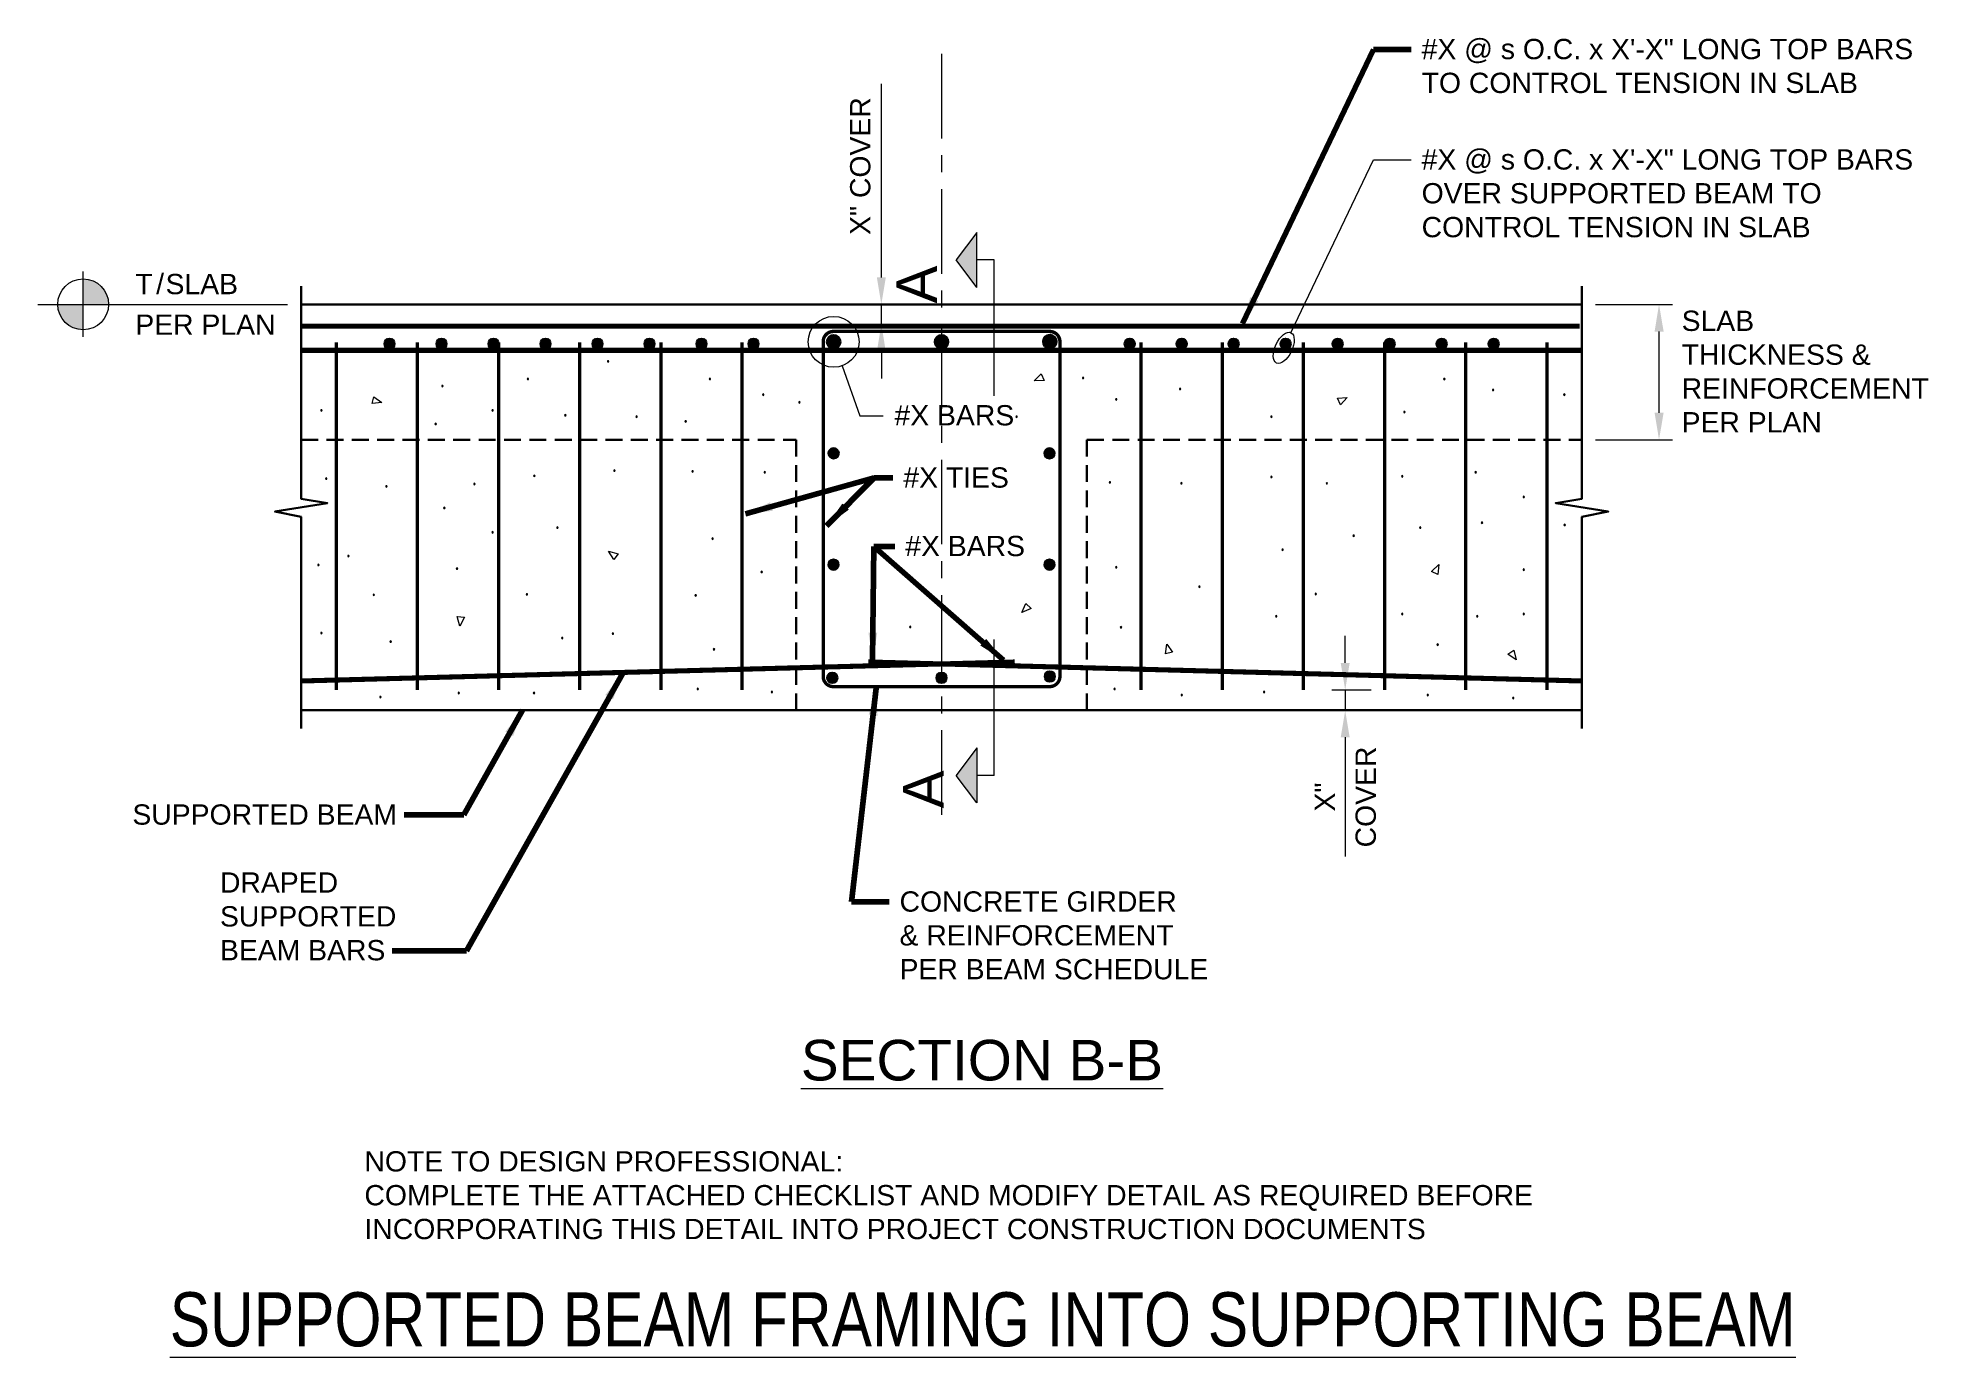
# Model space of a CAD drawing. Header units: inches. Extents: x -1128 to -989, y 1001 to 1098.
import ezdxf

# ---------------------------------------------------------------- set-up
doc = ezdxf.new("R2010")
doc.units = ezdxf.units.IN
doc.header["$LTSCALE"] = 5
doc.header["$MEASUREMENT"] = 0
doc.linetypes.add('CENTER', pattern=[2, 1.25, -0.25, 0.25, -0.25])
doc.linetypes.add('HIDDEN', pattern=[0.375, 0.25, -0.125])
for name, color, linetype, lineweight in [('S-ANNO-DIMS', 1, 'Continuous', 20), ('S-ANNO-TEXT', 7, 'Continuous', 20), ('S-DELT-PATT', 7, 'Continuous', 15), ('S-DETL', 3, 'Continuous', 30), ('S-GRID', 9, 'CENTER', 20)]:
    doc.layers.add(name, color=color, linetype=linetype, lineweight=lineweight)
doc.styles.add('Romans', font='arial.ttf')
doc.dimstyles.get("Standard").update_dxf_attribs({"dimtxt": 0.18, "dimasz": 0.18, "dimexe": 0.18, "dimexo": 0.0625, "dimgap": 0.09, "dimtad": 0, "dimtih": 1, "dimtoh": 1, "dimdec": 4, "dimzin": 0, "dimdsep": 46, "dimtxsty": 'Standard', "dimcen": 0.09, "dimadec": 0, "dimazin": 0, "dimtfac": 1, "dimtdec": 4, "dimtofl": 0, "dimtmove": 0, "dimatfit": 3, "dimfxl": 1, "dimtolj": 1, "dimtzin": 0, "dimarcsym": 0})

# ---------------------------------------------------------------- blocks, each defined once
blk = doc.blocks.new('*D0')
at = {"layer": 'Defpoints', "color": 0, "transparency": 16777216}
for p in [(-1014.3, 1078.54), (-1008.6, 1078.54), (-1014.3, 1068.54)]:
    blk.add_point(p, dxfattribs=at)
at = {"layer": 'S-ANNO-DIMS', "transparency": 16777216}
for p, q in [((-1013.3, 1078.54), (-1007.6, 1078.54)), ((-1008.6, 1070.54), (-1008.6, 1076.54)), ((-1013.3, 1068.54), (-1007.6, 1068.54))]:
    blk.add_line(p, q, dxfattribs=at)
for points in [[(-1008.93, 1076.54), (-1008.26, 1076.54), (-1008.6, 1078.54)], [(-1008.93, 1070.54), (-1008.26, 1070.54), (-1008.6, 1068.54)]]:
    blk.add_solid(points, dxfattribs=at)
blk = doc.blocks.new('*D1')
at = {"layer": 'Defpoints', "color": 0, "transparency": 16777216}
for p in [(-1063.18, 1078.54), (-1066.09, 1077.07), (-1064.71, 1077.07)]:
    blk.add_point(p, dxfattribs=at)
at = {"layer": 'S-ANNO-DIMS', "transparency": 16777216}
for p, q in [((-1066.09, 1080.54), (-1066.09, 1094.84)), ((-1064.18, 1078.54), (-1067.09, 1078.54)), ((-1066.09, 1077.07), (-1066.09, 1078.54)), ((-1065.71, 1077.07), (-1067.09, 1077.07)), ((-1066.09, 1075.07), (-1066.09, 1073.07))]:
    blk.add_line(p, q, dxfattribs=at)
for points in [[(-1066.42, 1080.54), (-1065.76, 1080.54), (-1066.09, 1078.54)], [(-1066.42, 1075.07), (-1065.76, 1075.07), (-1066.09, 1077.07)]]:
    blk.add_solid(points, dxfattribs=at)
at = {"layer": 'S-ANNO-DIMS', "transparency": 16777216, "insert": (-1067.64, 1088.77), "char_height": 1.5, "attachment_point": 5, "rotation": 90, "style": 'Romans'}
blk.add_mtext('\\A1;X" COVER', dxfattribs=at)
blk = doc.blocks.new('*D2')
at = {"layer": 'Defpoints', "color": 0, "transparency": 16777216}
for p in [(-1028.89, 1050.04), (-1031.8, 1048.54), (-1028.69, 1048.54)]:
    blk.add_point(p, dxfattribs=at)
at = {"layer": 'S-ANNO-DIMS', "transparency": 16777216}
for p, q in [((-1031.8, 1052.04), (-1031.8, 1054.04)), ((-1029.89, 1050.04), (-1032.8, 1050.04)), ((-1031.8, 1050.04), (-1031.8, 1048.54)), ((-1029.69, 1048.54), (-1032.8, 1048.54)), ((-1031.8, 1046.54), (-1031.8, 1040.12))]:
    blk.add_line(p, q, dxfattribs=at)
for points in [[(-1032.13, 1052.04), (-1031.47, 1052.04), (-1031.8, 1050.04)], [(-1032.13, 1046.54), (-1031.47, 1046.54), (-1031.8, 1048.54)]]:
    blk.add_solid(points, dxfattribs=at)
at = {"layer": 'S-ANNO-DIMS', "transparency": 16777216, "insert": (-1033.3, 1042.13), "char_height": 1.5, "attachment_point": 5, "rotation": 90, "style": 'Romans'}
blk.add_mtext('\\A1;X"', dxfattribs=at)

msp = doc.modelspace()

# ---------------------------------------------------------------- hatches: boundary and pattern name
at = {"layer": 'S-ANNO-TEXT'}
h = msp.add_hatch(color=256, dxfattribs=at)
h.dxf.hatch_style = 1
h.paths.add_polyline_path([(-1059.0325131, 1083.8583326), (-1060.5657469, 1081.8274636), (-1059.0325131, 1079.7965945)])
h = msp.add_hatch(color=256, dxfattribs=at)
h.dxf.hatch_style = 1
h.paths.add_polyline_path([(-1125.0937812, 1078.5483226), (-1123.2129056, 1078.5483226, 0.4142135624), (-1125.0937812, 1080.4291982)])
h = msp.add_hatch(color=256, dxfattribs=at)
h.dxf.hatch_style = 1
h.paths.add_polyline_path([(-1125.0937812, 1076.6674469), (-1125.0937812, 1078.5483226), (-1126.9746568, 1078.5483226, 0.4142135624)])
h = msp.add_hatch(color=256, dxfattribs=at)
h.dxf.hatch_style = 1
h.paths.add_polyline_path([(-1059.0325131, 1045.7655548), (-1060.5657469, 1043.7346857), (-1059.0325131, 1041.7038166)])
at = {"layer": 'S-DETL'}
h = msp.add_hatch(color=256, dxfattribs=at)
h.dxf.hatch_style = 1
h.paths.add_polyline_path([(-1070.1181699, 1075.7770134, 1), (-1069.1181699, 1075.7770134, 1)])
h = msp.add_hatch(color=256, dxfattribs=at)
h.dxf.hatch_style = 1
h.paths.add_polyline_path([(-1062.138594, 1075.7770134, 1), (-1061.138594, 1075.7770134, 1)])
h = msp.add_hatch(color=256, dxfattribs=at)
h.dxf.hatch_style = 1
h.paths.add_polyline_path([(-1054.138594, 1075.7947802, 1), (-1053.138594, 1075.7947802, 1)])
h = msp.add_hatch(color=256, dxfattribs=at)
h.dxf.hatch_style = 1
h.paths.add_polyline_path([(-1102.0726932, 1075.6280626, -1), (-1102.8226932, 1075.6280626, -1)])
h = msp.add_hatch(color=256, dxfattribs=at)
h.dxf.hatch_style = 1
h.paths.add_polyline_path([(-1098.22951, 1075.6280626, -1), (-1098.97951, 1075.6280626, -1)])
h = msp.add_hatch(color=256, dxfattribs=at)
h.dxf.hatch_style = 1
h.paths.add_polyline_path([(-1094.3863268, 1075.6280626, -1), (-1095.1363268, 1075.6280626, -1)])
h = msp.add_hatch(color=256, dxfattribs=at)
h.dxf.hatch_style = 1
h.paths.add_polyline_path([(-1090.5431436, 1075.6280626, -1), (-1091.2931436, 1075.6280626, -1)])
h = msp.add_hatch(color=256, dxfattribs=at)
h.dxf.hatch_style = 1
h.paths.add_polyline_path([(-1086.6999604, 1075.6280626, -1), (-1087.4499604, 1075.6280626, -1)])
h = msp.add_hatch(color=256, dxfattribs=at)
h.dxf.hatch_style = 1
h.paths.add_polyline_path([(-1082.8567772, 1075.6280626, -1), (-1083.6067772, 1075.6280626, -1)])
h = msp.add_hatch(color=256, dxfattribs=at)
h.dxf.hatch_style = 1
h.paths.add_polyline_path([(-1079.013594, 1075.6280626, -1), (-1079.763594, 1075.6280626, -1)])
h = msp.add_hatch(color=256, dxfattribs=at)
h.dxf.hatch_style = 1
h.paths.add_polyline_path([(-1075.1704108, 1075.6280626, -1), (-1075.9204108, 1075.6280626, -1)])
h = msp.add_hatch(color=256, dxfattribs=at)
h.dxf.hatch_style = 1
h.paths.add_polyline_path([(-1048.1067772, 1075.6280626, 1), (-1047.3567772, 1075.6280626, 1)])
h = msp.add_hatch(color=256, dxfattribs=at)
h.dxf.hatch_style = 1
h.paths.add_polyline_path([(-1044.263594, 1075.6280626, 1), (-1043.513594, 1075.6280626, 1)])
h = msp.add_hatch(color=256, dxfattribs=at)
h.dxf.hatch_style = 1
h.paths.add_polyline_path([(-1040.4204108, 1075.6280626, 1), (-1039.6704108, 1075.6280626, 1)])
h = msp.add_hatch(color=256, dxfattribs=at)
h.dxf.hatch_style = 1
h.paths.add_polyline_path([(-1036.5772275, 1075.6280626, 1), (-1035.8272275, 1075.6280626, 1)])
h = msp.add_hatch(color=256, dxfattribs=at)
h.dxf.hatch_style = 1
h.paths.add_polyline_path([(-1032.7340443, 1075.6280626, 1), (-1031.9840443, 1075.6280626, 1)])
h = msp.add_hatch(color=256, dxfattribs=at)
h.dxf.hatch_style = 1
h.paths.add_polyline_path([(-1028.8908611, 1075.6280626, 1), (-1028.1408611, 1075.6280626, 1)])
h = msp.add_hatch(color=256, dxfattribs=at)
h.dxf.hatch_style = 1
h.paths.add_polyline_path([(-1025.0476779, 1075.6280626, 1), (-1024.2976779, 1075.6280626, 1)])
h = msp.add_hatch(color=256, dxfattribs=at)
h.dxf.hatch_style = 1
h.paths.add_polyline_path([(-1021.2044947, 1075.6280626, 1), (-1020.4544947, 1075.6280626, 1)])
h = msp.add_hatch(color=256, dxfattribs=at)
h.dxf.hatch_style = 1
h.paths.add_polyline_path([(-1069.2443245, 1067.5403084, -1), (-1069.9943245, 1067.5403084, -1)])
h = msp.add_hatch(color=256, dxfattribs=at)
h.dxf.hatch_style = 1
h.paths.add_polyline_path([(-1054.0328634, 1067.5403084, 1), (-1053.2828634, 1067.5403084, 1)])
h = msp.add_hatch(color=256, dxfattribs=at)
h.dxf.hatch_style = 1
h.paths.add_polyline_path([(-1069.2454791, 1059.3036033, -1), (-1069.9954791, 1059.3036033, -1)])
h = msp.add_hatch(color=256, dxfattribs=at)
h.dxf.hatch_style = 1
h.paths.add_polyline_path([(-1054.0317088, 1059.3036033, 1), (-1053.2817088, 1059.3036033, 1)])
h = msp.add_hatch(color=256, dxfattribs=at)
h.dxf.hatch_style = 1
h.paths.add_polyline_path([(-1069.3385292, 1050.9463915, -1), (-1070.0885292, 1050.9463915, -1)])
h = msp.add_hatch(color=256, dxfattribs=at)
h.dxf.hatch_style = 1
h.paths.add_polyline_path([(-1061.263594, 1050.9451469, -1), (-1062.013594, 1050.9451469, -1)])
h = msp.add_hatch(color=256, dxfattribs=at)
h.dxf.hatch_style = 1
h.paths.add_polyline_path([(-1053.263594, 1051.0447802, -1), (-1054.013594, 1051.0447802, -1)])

# ---------------------------------------------------------------- linework, layer by layer
at = {"layer": 'S-ANNO-DIMS'}
msp.add_line((-1031.8004092, 1046.5447803), (-1031.8004092, 1037.723839), dxfattribs=at)
at = {"layer": 'S-ANNO-TEXT'}
for p, q in [((-1059.0325131, 1083.8583326), (-1060.5657469, 1081.8274636)), ((-1059.0325131, 1079.7965945), (-1059.0325131, 1083.8583326)), ((-1059.0325131, 1079.7965945), (-1060.5657469, 1081.8274636)), ((-1057.754626, 1081.8274636), (-1059.0325131, 1081.8274636)), ((-1057.754626, 1071.7983764), (-1057.754626, 1081.8274636)), ((-1125.0937812, 1076.1501111), (-1125.0937812, 1080.9677879)), ((-1128.4471717, 1078.5447802), (-1109.9818901, 1078.5447802)), ((-1126.9746568, 1078.5483226), (-1122.2251849, 1078.5483226)), ((-1057.754626, 1043.7346857), (-1057.754626, 1053.7637729)), ((-1059.0325131, 1045.7655548), (-1060.5657469, 1043.7346857)), ((-1059.0325131, 1045.7655548), (-1059.0325131, 1041.7038166)), ((-1059.0325131, 1041.7038166), (-1060.5657469, 1043.7346857)), ((-1057.754626, 1043.7346857), (-1059.0325131, 1043.7346857))]:
    msp.add_line(p, q, dxfattribs=at)
for points in [[(-1035.8085124, 1076.452027), (-1029.7000513, 1089.2357734), (-1026.9241461, 1089.2357734)], [(-1068.9915779, 1074.0026803), (-1067.6846622, 1070.3018616), (-1065.9444837, 1070.3018616)]]:
    msp.add_lwpolyline(points, dxfattribs=at)
for centre, radius in [((-1125.0937812, 1078.5483226), 1.8808756), ((-1069.6181699, 1075.7770134), 1.8817215)]:
    msp.add_circle(centre, radius, dxfattribs=at)
msp.add_ellipse((-1036.3436219, 1075.3321534), major_axis=(0.5351095, 1.1198736), ratio=0.5, dxfattribs=at)
at = {"layer": 'S-DELT-PATT', "flags": 128}
for points in [[(-1086.3413889, 1074.3315536, 1), (-1086.2377089, 1074.3315536, 1)], [(-1098.5835183, 1072.508669, 1), (-1098.4798383, 1072.508669, 1)], [(-1092.2694821, 1073.0345671, 1), (-1092.1658021, 1073.0345671, 1)], [(-1078.814572, 1073.0345671, 1), (-1078.710892, 1073.0345671, 1)], [(-1074.8723071, 1071.8751655, 1), (-1074.7686271, 1071.8751655, 1)], [(-1051.2282468, 1073.1096941, 1), (-1051.1245668, 1073.1096941, 1)], [(-1044.0597007, 1072.2953978, 1), (-1043.9560207, 1072.2953978, 1)], [(-1024.5224816, 1073.0270817, 1), (-1024.4188016, 1073.0270817, 1)], [(-1020.9208075, 1072.2260783, 1), (-1020.8171275, 1072.2260783, 1)], [(-1015.6543908, 1071.8751655, 1), (-1015.5507108, 1071.8751655, 1)], [(-1107.5284029, 1070.7055921, 1), (-1107.4247229, 1070.7055921, 1)], [(-1094.8846842, 1070.7054566, 1), (-1094.7810042, 1070.7054566, 1)], [(-1072.1998678, 1071.3066172, 1), (-1072.0961878, 1071.3066172, 1)], [(-1048.774293, 1071.5242527, 1), (-1048.670613, 1071.5242527, 1)], [(-1027.4745674, 1070.5884846, 1), (-1027.3708874, 1070.5884846, 1)], [(-1099.0901991, 1069.7116768, 1), (-1098.9865191, 1069.7116768, 1)], [(-1089.5012394, 1070.3545438, 1), (-1089.3975594, 1070.3545438, 1)], [(-1084.2329353, 1070.2451865, 1), (-1084.1292553, 1070.2451865, 1)], [(-1080.6049592, 1069.8942752, 1), (-1080.5012792, 1069.8942752, 1)], [(-1056.1472732, 1070.2375734, 1), (-1056.0435932, 1070.2375734, 1)], [(-1037.3052112, 1070.2375734, 1), (-1037.2015312, 1070.2375734, 1)], [(-1085.8732634, 1066.260562, 1), (-1085.7695834, 1066.260562, 1)], [(-1107.172989, 1065.6757084, 1), (-1107.069309, 1065.6757084, 1)], [(-1102.7239051, 1065.0870813, 1), (-1102.6202251, 1065.0870813, 1)], [(-1096.2233017, 1065.2710078, 1), (-1096.1196217, 1065.2710078, 1)], [(-1091.7933845, 1065.873306, 1), (-1091.6897045, 1065.873306, 1)], [(-1080.0924131, 1066.1979008, 1), (-1079.9887331, 1066.1979008, 1)], [(-1074.7552764, 1066.1435916, 1), (-1074.6515964, 1066.1435916, 1)], [(-1049.2500359, 1065.3846964, 1), (-1049.1463559, 1065.3846964, 1)], [(-1043.9569922, 1065.3305242, 1), (-1043.8533122, 1065.3305242, 1)], [(-1037.3052112, 1065.7926788, 1), (-1037.2015312, 1065.7926788, 1)], [(-1033.2091096, 1065.3247955, 1), (-1033.1054296, 1065.3247955, 1)], [(-1027.6367715, 1065.8378277, 1), (-1027.5330915, 1065.8378277, 1)], [(-1022.2081534, 1066.1435916, 1), (-1022.1044734, 1066.1435916, 1)], [(-1098.4469987, 1063.5064926, 1), (-1098.3433187, 1063.5064926, 1)], [(-1018.6549672, 1064.3172061, 1), (-1018.5512872, 1064.3172061, 1)], [(-1090.0863957, 1062.0496114, 1), (-1089.9827157, 1062.0496114, 1)], [(-1026.3042523, 1062.0496114, 1), (-1026.2005723, 1062.0496114, 1)], [(-1021.7400279, 1062.4005242, 1), (-1021.6363479, 1062.4005242, 1)], [(-1015.6288768, 1062.2475099, 1), (-1015.5251968, 1062.2475099, 1)], [(-1094.8846842, 1061.6986985, 1), (-1094.7810042, 1061.6986985, 1)], [(-1078.6173139, 1061.2308153, 1), (-1078.5136339, 1061.2308153, 1)], [(-1031.223674, 1061.4398404, 1), (-1031.119994, 1061.4398404, 1)], [(-1107.7539046, 1059.286106, 1), (-1107.6502246, 1059.286106, 1)], [(-1105.5345483, 1059.9441345, 1), (-1105.4308683, 1059.9441345, 1)], [(-1036.4859909, 1060.4120177, 1), (-1036.3823109, 1060.4120177, 1)], [(-1097.5096022, 1059.0150924, 1), (-1097.4059222, 1059.0150924, 1)], [(-1074.9893378, 1058.7744256, 1), (-1074.8856578, 1058.7744256, 1)], [(-1048.774293, 1059.1196113, 1), (-1048.670613, 1059.1196113, 1)], [(-1018.6549672, 1058.936545, 1), (-1018.5512872, 1058.936545, 1)], [(-1103.664876, 1057.0769327, 1), (-1103.561196, 1057.0769327, 1)], [(-1092.3438117, 1057.1054611, 1), (-1092.2401317, 1057.1054611, 1)], [(-1079.8669114, 1057.0322611, 1), (-1079.7632314, 1057.0322611, 1)], [(-1042.6239395, 1057.6750603, 1), (-1042.5202595, 1057.6750603, 1)], [(-1034.02833, 1057.1368335, 1), (-1033.92465, 1057.1368335, 1)], [(-1036.9541164, 1055.4992414, 1), (-1036.8504364, 1055.4992414, 1)], [(-1027.6367715, 1055.6613608, 1), (-1027.5330915, 1055.6613608, 1)], [(-1022.09112, 1055.4992414, 1), (-1021.98744, 1055.4992414, 1)], [(-1018.6549672, 1055.6613608, 1), (-1018.5512872, 1055.6613608, 1)], [(-1107.5284029, 1054.2525165, 1), (-1107.4247229, 1054.2525165, 1)], [(-1089.7353008, 1053.8806756, 1), (-1089.6316208, 1053.8806756, 1)], [(-1085.9902941, 1054.2125621, 1), (-1085.8866141, 1054.2125621, 1)], [(-1064.0066546, 1054.7032861, 1), (-1063.9029746, 1054.7032861, 1)], [(-1048.4231982, 1054.6804454, 1), (-1048.3195182, 1054.6804454, 1)], [(-1102.4135049, 1053.618137, 1), (-1102.3098249, 1053.618137, 1)], [(-1078.513904, 1053.0504663, 1), (-1078.410224, 1053.0504663, 1)], [(-1025.0169064, 1053.3937645, 1), (-1024.9132264, 1053.3937645, 1)], [(-1066.7971373, 1052.2240556, 1), (-1066.6934573, 1052.2240556, 1)], [(-1103.1687128, 1049.5194412, 1), (-1103.0650328, 1049.5194412, 1)], [(-1097.3808463, 1049.8199537, 1), (-1097.2771663, 1049.8199537, 1)], [(-1091.8184814, 1049.8199537, 1), (-1091.7148014, 1049.8199537, 1)], [(-1079.7165787, 1050.1204662, 1), (-1079.6128987, 1050.1204662, 1)], [(-1074.2293802, 1049.8950822, 1), (-1074.1257002, 1049.8950822, 1)], [(-1048.8980664, 1050.1204662, 1), (-1048.7943864, 1050.1204662, 1)], [(-1043.9370376, 1049.6696966, 1), (-1043.8333576, 1049.6696966, 1)], [(-1037.8485031, 1049.8950822, 1), (-1037.7448231, 1049.8950822, 1)], [(-1025.7466004, 1049.6696966, 1), (-1025.6429204, 1049.6696966, 1)], [(-1019.4325642, 1049.4443126, 1), (-1019.3288842, 1049.4443126, 1)]]:
    msp.add_lwpolyline(points, format="xyb", close=True, dxfattribs=at)
for points in [[(-1054.0597634, 1072.9295681), (-1054.7917455, 1072.8898767), (-1054.2838264, 1073.4100729)], [(-1103.5949967, 1071.7232313), (-1103.0087527, 1071.2831276), (-1103.7322169, 1071.2111183)], [(-1032.3801407, 1071.6125777), (-1031.6481586, 1071.652269), (-1032.1560777, 1071.1320729)], [(-1085.8587373, 1059.6784431), (-1086.2591021, 1060.2925125), (-1085.5546394, 1060.1127398)], [(-1025.4221532, 1058.8139548), (-1024.8869355, 1059.3148692), (-1024.9416485, 1058.5898918)], [(-1096.9147292, 1055.4203272), (-1097.2463466, 1054.7665664), (-1097.4428901, 1055.4665353)], [(-1055.0231822, 1056.0585496), (-1055.6974452, 1055.7708992), (-1055.3980749, 1056.4334423)], [(-1045.0836394, 1052.7137653), (-1044.9956204, 1053.4415193), (-1044.5715264, 1052.8509855)], [(-1019.3363998, 1052.9911114), (-1019.1702041, 1052.2771421), (-1019.7706965, 1052.6870136)]]:
    msp.add_lwpolyline(points, close=True, dxfattribs=at)
at = {"layer": 'S-DETL'}
for p, q in [((-1108.9818901, 1078.5447802), (-1014.2952979, 1078.5447802)), ((-1102.4476932, 1075.7438755), (-1102.4476932, 1075.2438755)), ((-1098.60451, 1075.7438755), (-1098.60451, 1075.2438755)), ((-1094.7613268, 1075.7438755), (-1094.7613268, 1075.2438755)), ((-1090.9181436, 1075.7438755), (-1090.9181436, 1075.2438755)), ((-1087.0749604, 1075.7438755), (-1087.0749604, 1075.2438755)), ((-1083.2317772, 1075.7438755), (-1083.2317772, 1075.2438755)), ((-1079.388594, 1075.7438755), (-1079.388594, 1075.2438755)), ((-1043.888594, 1075.7438755), (-1043.888594, 1075.2438755)), ((-1040.0454108, 1075.7438755), (-1040.0454108, 1075.2438755)), ((-1036.2022275, 1075.7438755), (-1036.2022275, 1075.2438755)), ((-1032.3590443, 1075.7438755), (-1032.3590443, 1075.2438755)), ((-1028.5158611, 1075.7438755), (-1028.5158611, 1075.2438755)), ((-1024.6726779, 1075.7438755), (-1024.6726779, 1075.2438755)), ((-1020.8294947, 1075.7438755), (-1020.8294947, 1075.2438755)), ((-1108.9818901, 1048.5447802), (-1014.2952979, 1048.5447802))]:
    msp.add_line(p, q, dxfattribs=at)
at = {"layer": 'S-DETL', "linetype": 'HIDDEN'}
for p, q in [((-1108.9818901, 1068.5447802), (-1072.388594, 1068.5447802)), ((-1072.388594, 1068.5447802), (-1072.388594, 1048.5447802)), ((-1050.888594, 1068.5447802), (-1014.2952979, 1068.5447802)), ((-1050.888594, 1068.5447802), (-1050.888594, 1048.5447802))]:
    msp.add_line(p, q, dxfattribs=at)
at = {"layer": 'S-DETL', "linetype": 'Continuous'}
for points in [[(-1108.9818901, 1047.1844639), (-1108.9818901, 1062.8362395), (-1110.9251821, 1063.2363212), (-1107.0385981, 1063.8532393), (-1108.9818901, 1064.1771213), (-1108.9818901, 1079.9050966)], [(-1014.2952979, 1047.1844639), (-1014.2952979, 1062.8362395), (-1012.3520059, 1063.2363212), (-1016.2385899, 1063.8532393), (-1014.2952979, 1064.1771213), (-1014.2952979, 1079.9050966)]]:
    msp.add_lwpolyline(points, dxfattribs=at)
at = {"layer": 'S-DETL', "const_width": 0.375}
for points in [[(-1108.9503303, 1076.9454321), (-1014.4697527, 1076.944973)], [(-1108.9818901, 1075.1481244), (-1014.2952979, 1075.1481244)], [(-1056.2233714, 1052.1131822), (-1108.9818901, 1050.708753)], [(-1067.0538165, 1052.1131822), (-1014.2952979, 1050.708753)]]:
    msp.add_lwpolyline(points, dxfattribs=at)
at = {"layer": 'S-DETL', "linetype": 'Continuous', "const_width": 0.25}
msp.add_lwpolyline([(-1053.638594, 1050.2947802), (-1069.638594, 1050.2947802, -0.4142135624), (-1070.388594, 1051.0447802), (-1070.388594, 1075.7947802, -0.4142135624), (-1069.638594, 1076.5447802), (-1053.638594, 1076.5447802, -0.4142135624), (-1052.888594, 1075.7947802), (-1052.888594, 1051.0447802, -0.4142135624)], format="xyb", close=True, dxfattribs=at)
for points in [[(-1106.388594, 1050.0447802), (-1106.388594, 1075.7438755)], [(-1100.388594, 1050.0447802), (-1100.388594, 1075.7438755)], [(-1094.388594, 1050.0447802), (-1094.388594, 1075.7438755)], [(-1088.388594, 1050.0447802), (-1088.388594, 1075.7438755)], [(-1082.388594, 1050.0447802), (-1082.388594, 1075.7438755)], [(-1076.388594, 1050.0447802), (-1076.388594, 1075.7438755)], [(-1046.888594, 1050.0447802), (-1046.888594, 1075.7438755)], [(-1040.888594, 1050.0447802), (-1040.888594, 1075.7438755)], [(-1034.888594, 1050.0447802), (-1034.888594, 1075.7438755)], [(-1028.888594, 1050.0447802), (-1028.888594, 1075.7438755)], [(-1022.888594, 1050.0447802), (-1022.888594, 1075.7438755)], [(-1016.888594, 1050.0447802), (-1016.888594, 1075.7438755)]]:
    msp.add_lwpolyline(points, dxfattribs=at)
at = {"layer": 'S-DETL'}
for centre, radius in [((-1069.6181699, 1075.7770134), 0.5), ((-1061.638594, 1075.7770134), 0.5), ((-1053.638594, 1075.7947802), 0.5), ((-1102.4476932, 1075.6280626), 0.375), ((-1098.60451, 1075.6280626), 0.375), ((-1094.7613268, 1075.6280626), 0.375), ((-1090.9181436, 1075.6280626), 0.375), ((-1087.0749604, 1075.6280626), 0.375), ((-1083.2317772, 1075.6280626), 0.375), ((-1079.388594, 1075.6280626), 0.375), ((-1075.5454108, 1075.6280626), 0.375), ((-1047.7317772, 1075.6280626), 0.375), ((-1043.888594, 1075.6280626), 0.375), ((-1040.0454108, 1075.6280626), 0.375), ((-1036.2022275, 1075.6280626), 0.375), ((-1032.3590443, 1075.6280626), 0.375), ((-1028.5158611, 1075.6280626), 0.375), ((-1024.6726779, 1075.6280626), 0.375), ((-1020.8294947, 1075.6280626), 0.375), ((-1069.6193245, 1067.5403084), 0.375), ((-1053.6578634, 1067.5403084), 0.375), ((-1069.6204791, 1059.3036033), 0.375), ((-1053.6567088, 1059.3036033), 0.375), ((-1069.7135292, 1050.9463915), 0.375), ((-1061.638594, 1050.9451469), 0.375), ((-1053.638594, 1051.0447802), 0.375)]:
    msp.add_circle(centre, radius, dxfattribs=at)
for p in [(-1069.6193245, 1067.5403084), (-1053.6578634, 1067.5403084), (-1069.6204791, 1059.3036033), (-1053.6567088, 1059.3036033), (-1069.7135292, 1050.9463915), (-1061.638594, 1050.9451469), (-1053.638594, 1051.0447802)]:
    msp.add_point(p, dxfattribs=at)
at = {"layer": 'S-GRID'}
msp.add_line((-1061.638594, 1097.0639168), (-1061.638594, 1040.446055), dxfattribs=at)

# ---------------------------------------------------------------- texts
at = {"layer": 'S-ANNO-DIMS', "insert": (-1030.2743178, 1042.1343096), "char_height": 1.49999999, "attachment_point": 5, "rotation": 90, "style": 'Romans'}
msp.add_mtext('\\A1;COVER', dxfattribs=at)
at = {"layer": 'S-ANNO-TEXT', "style": 'Romans', "width": 0.8}
msp.add_text('%%USUPPORTED BEAM FRAMING INTO SUPPORTING BEAM', height=4, dxfattribs=at).set_placement((-1118.692367, 1001.5252271))
at = {"layer": 'S-ANNO-TEXT', "char_height": 1.499999989, "attachment_point": 1, "style": 'Romans'}
for s, insert, width in [('\\pxql;#X @ s O.C. x X\'-X" LONG TOP BARS \\PTO CONTROL TENSION IN SLAB', (-1026.1485663, 1098.1709712), 38.628504213), ('\\pxql;#X BARS', (-1065.1171871, 1071.0999912), 38.628504213), ('\\pxql;#X TIES', (-1064.4626426, 1066.4989021), 38.628504213), ('\\pxql;#X BARS', (-1064.3192222, 1061.4363029), 38.628504213), ('NOTE TO DESIGN PROFESSIONAL: \\PCOMPLETE THE ATTACHED CHECKLIST AND MODIFY DETAIL AS REQUIRED BEFORE \\PINCORPORATING THIS DETAIL INTO PROJECT CONSTRUCTION DOCUMENTS', (-1104.3021641, 1015.9515572), 159.842980143)]:
    msp.add_mtext(s, dxfattribs=dict(at, insert=insert, width=width))
for s, insert in [('\\pxql;#X @ s O.C. x X\'-X" LONG TOP BARS \\POVER SUPPORTED BEAM TO \\PCONTROL TENSION IN SLAB', (-1026.1485663, 1090.0113532)), ('\\A1;SLAB \\PTHICKNESS & \\PREINFORCEMENT \\PPER PLAN', (-1006.9295813, 1078.0836615)), ('\\pxql;SUPPORTED BEAM', (-1121.4549915, 1041.5874686)), ('\\pxql;DRAPED \\PSUPPORTED\\PBEAM BARS', (-1114.9812535, 1036.5618888)), ('\\pxql;CONCRETE GIRDER \\P& REINFORCEMENT\\PPER BEAM SCHEDULE', (-1064.741948, 1035.1587014))]:
    msp.add_mtext(s, dxfattribs=dict(at, insert=insert))
at = {"layer": 'S-ANNO-TEXT', "insert": (-1121.2374643, 1078.5483226), "char_height": 1.499999989, "attachment_point": 4, "line_spacing_factor": 1.2, "style": 'Romans'}
msp.add_mtext('\\pxql;{\\T1.2;T/}SLAB\\PPER PLAN', dxfattribs=at)
at = {"layer": 'S-ANNO-TEXT', "linetype": 'Continuous', "char_height": 3, "attachment_point": 3, "rotation": 90, "style": 'Romans'}
for insert in [(-1064.9764798, 1081.5121792), (-1064.4891477, 1044.1942655)]:
    msp.add_mtext('\\pxqc;A', dxfattribs=dict(at, insert=insert))
at = {"layer": 'S-ANNO-TEXT', "linetype": 'Continuous', "insert": (-1058.6530764, 1024.1813662), "char_height": 3, "attachment_point": 2, "style": 'Romans'}
msp.add_mtext('\\pxqc;{\\LSECTION B-B}', dxfattribs=at)

# ---------------------------------------------------------------- dimensions: what is measured, and where the dimension line sits
at = {"layer": 'S-ANNO-DIMS'}
for base, p1, p2, angle, text, picture, middle in [((-1066.0902875, 1077.0704178), (-1063.178473, 1078.5447802), (-1064.7112671, 1077.0704178), 270, 'X" COVER', '*D1', (-1066.0902875, 1088.7661651)), ((-1008.596248, 1078.5447802), (-1014.2952979, 1068.5447802), (-1014.2952979, 1078.5447802), 90, ' ', '*D0', (-1008.596248, 1073.5447802)), ((-1031.8004092, 1048.5447802), (-1028.888594, 1050.0447802), (-1028.6940413, 1048.5447802), 270, 'X"', '*D2', (-1031.8004092, 1042.1343096))]:
    dim = msp.add_linear_dim(base=base, p1=p1, p2=p2, angle=angle, text=text, dimstyle='Standard', override={"dimscale": 16, "dimtxt": 0.09375, "dimasz": 0.125, "dimexe": 0.0625, "dimgap": 0.0625, "dimtih": 0, "dimtoh": 0, "dimdec": 5, "dimlfac": 1, "dimrnd": 0.03125, "dimzin": 7, "dimlunit": 4, "dimtxsty": 'Romans', "dimcen": 0.125, "dimclrd": 256, "dimclre": 256, "dimclrt": 256, "dimadec": 4, "dimtdec": 5, "dimtofl": 1, "dimtvp": 1, "dimfrac": 2, "dimtzin": 3, "dimlwd": 65535, "dimlwe": 65535}, dxfattribs=at)
    dim.commit()
    dim.dimension.update_dxf_attribs({"geometry": picture, "text_midpoint": middle, "dimtype": 128})

# ---------------------------------------------------------------- leaders
at = {"layer": 'S-ANNO-TEXT'}
for points in [[(-1039.3822294, 1077.132594), (-1029.7000513, 1097.3953914), (-1026.9241461, 1097.3953914)], [(-1076.138594, 1063.0619575), (-1066.626175, 1065.7233222), (-1065.2382224, 1065.7233222)], [(-1070.138594, 1062.1787679), (-1066.626175, 1065.7233222), (-1065.2382224, 1065.7233222)], [(-1066.7378003, 1052.288569), (-1066.6459616, 1060.6607231), (-1065.094802, 1060.6607231)], [(-1057.051505, 1052.2581118), (-1066.6459616, 1060.6607231), (-1065.258009, 1060.6607231)], [(-1085.2320175, 1051.249379), (-1096.7516743, 1030.7614766), (-1102.2396862, 1030.7614766)], [(-1066.4663081, 1050.1697802), (-1068.293433, 1034.3831216), (-1065.5175278, 1034.3831216)], [(-1092.6161042, 1048.5447802), (-1096.9640483, 1040.8118888), (-1101.3707488, 1040.8118888)]]:
    msp.add_leader(points, dimstyle='Standard', override={"dimscale": 16, "dimtxt": 0.09375, "dimasz": 0.125, "dimexe": 0.0625, "dimgap": 0.0625, "dimtad": 0, "dimtih": 0, "dimtoh": 0, "dimdec": 5, "dimlfac": 16, "dimrnd": 0.03125, "dimzin": 7, "dimlunit": 4, "dimtxsty": 'Romans', "dimcen": 0.125, "dimclrd": 256, "dimclre": 256, "dimclrt": 256, "dimadec": 4, "dimtdec": 5, "dimtofl": 1, "dimtvp": 1, "dimfrac": 2, "dimtzin": 3, "dimlwd": 65535, "dimlwe": 65535}, dxfattribs=at)

doc.saveas('drawing.dxf')
